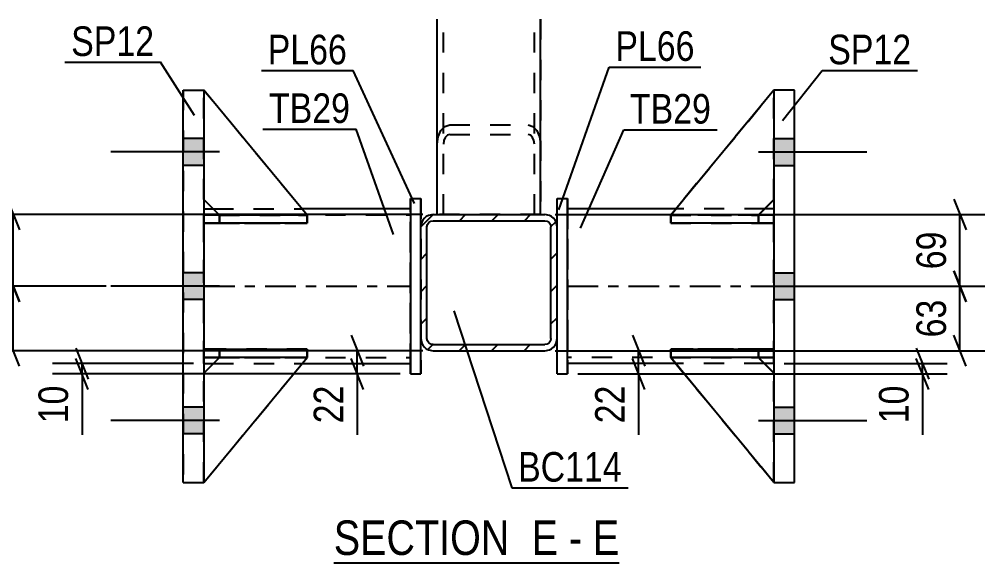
# Model space of a CAD drawing. Header units: millimetres. Extents: x 0 to 841, y 0 to 594.
# Drawn here: x 252.2 to 345.6, y 143 to 195.6 of the extents above; entities that cross this region are included whole.
import ezdxf

# ---------------------------------------------------------------- set-up
doc = ezdxf.new("R2010")
doc.units = ezdxf.units.MM
doc.linetypes.add('DXK_LINE_DOT2', pattern=[3.9198, 1.9599, -1.9599])
doc.linetypes.add('DXK_LINE_DOT3', pattern=[5.9187, 2.979, -0.9799, 0.9799, -0.9799])
doc.styles.add('Arial Narrow', font='ARIALN.TTF', dxfattribs={"height": 0.2})

# ---------------------------------------------------------------- blocks, each defined once
blk = doc.blocks.new('Unknown-389786769-18 - 18951')
at = {"color": 6, "linetype": 'Continuous'}
blk.add_line((282.609, 142.979), (310.256, 142.979), dxfattribs=at)
at = {"color": 0, "linetype": 'Continuous'}
for points in [[(300.718, 143.729), (300.718, 147.229), (282.609, 147.229), (282.609, 143.729)], [(304.324, 143.729), (304.324, 147.229), (301.768, 147.229), (301.768, 143.729)], [(306.649, 143.729), (306.649, 147.229), (305.374, 147.229), (305.374, 143.729)], [(310.256, 143.729), (310.256, 147.229), (307.699, 147.229), (307.699, 143.729)]]:
    blk.add_wipeout(points, dxfattribs=at)
at = {"color": 7, "linetype": 'Continuous', "style": 'Arial Narrow'}
for s, height, p in [('SECTION ', 3.3405, (282.609, 143.729)), ('E', 3.34, (301.768, 143.729)), ('E', 3.34, (307.699, 143.729)), ('-', 3.34, (305.374, 143.729))]:
    blk.add_text(s, height=height, dxfattribs=at).set_placement(p)
blk = doc.blocks.new('Part-389786769-18976 - 18951')
at = {"color": 2, "linetype": 'Continuous'}
for p, q in [((270.037, 177.257), (270.927, 177.257)), ((290.037, 177.257), (279.534, 177.257)), ((270.037, 162.257), (270.946, 162.257)), ((279.548, 162.257), (290.037, 162.257))]:
    blk.add_line(p, q, dxfattribs=at)
at = {"color": 7, "linetype": 'DXK_LINE_DOT2'}
for p, q in [((270.037, 177.257), (270.037, 177.257)), ((270.037, 177.257), (270.037, 162.257)), ((270.037, 162.257), (270.037, 177.257)), ((270.037, 177.257), (270.037, 177.257)), ((270.927, 177.257), (279.534, 177.257)), ((290.037, 162.257), (290.037, 177.257)), ((290.037, 162.257), (290.037, 177.257)), ((290.037, 177.257), (290.037, 177.257)), ((270.037, 176.657), (270.037, 176.657)), ((270.037, 176.657), (290.037, 176.657)), ((270.037, 162.857), (270.037, 162.857)), ((270.037, 162.857), (290.037, 162.857)), ((270.037, 162.257), (270.037, 162.257)), ((270.037, 162.257), (270.037, 162.257)), ((270.946, 162.257), (279.548, 162.257)), ((290.037, 162.257), (290.037, 162.257)), ((290.037, 162.257), (290.037, 162.257))]:
    blk.add_line(p, q, dxfattribs=at)
at = {"color": 7, "linetype": 'DXK_LINE_DOT3'}
blk.add_line((270.037, 169.757), (290.037, 169.757), dxfattribs=at)
blk = doc.blocks.new('Part-389786769-18955 - 18951')
at = {"color": 7, "linetype": 'DXK_LINE_DOT2'}
for p, q in [((292.638, 176.701), (292.638, 195.607)), ((293.238, 176.701), (293.238, 195.607)), ((302.038, 176.701), (302.038, 195.607)), ((302.638, 195.607), (302.638, 176.701)), ((302.638, 176.701), (292.638, 176.701))]:
    blk.add_line(p, q, dxfattribs=at)
blk = doc.blocks.new('Part-389786769-18956 - 18951')
at = {"color": 2, "linetype": 'Continuous'}
for p, q in [((292.638, 176.701), (292.638, 195.607)), ((302.638, 176.701), (302.638, 195.607))]:
    blk.add_line(p, q, dxfattribs=at)
at = {"color": 7, "linetype": 'DXK_LINE_DOT2'}
for p, q in [((293.238, 176.701), (293.238, 195.607)), ((302.038, 176.701), (302.038, 195.607)), ((292.989, 184.832), (293.378, 185.236)), ((293.378, 185.236), (293.838, 185.377)), ((293.838, 185.377), (301.438, 185.377)), ((301.438, 185.377), (301.897, 185.236)), ((301.897, 185.236), (302.286, 184.832)), ((292.638, 183.517), (292.729, 184.229)), ((292.729, 184.229), (292.989, 184.832)), ((293.413, 184.175), (293.283, 183.873)), ((293.608, 184.376), (293.413, 184.175)), ((293.838, 184.447), (293.608, 184.376)), ((293.838, 184.447), (301.438, 184.447)), ((301.667, 184.376), (301.438, 184.447)), ((301.862, 184.175), (301.667, 184.376)), ((301.992, 183.873), (301.862, 184.175)), ((302.286, 184.832), (302.546, 184.229)), ((302.546, 184.229), (302.638, 183.517)), ((293.283, 183.873), (293.238, 183.517)), ((302.038, 183.517), (301.992, 183.873)), ((302.638, 176.701), (292.638, 176.701))]:
    blk.add_line(p, q, dxfattribs=at)
blk = doc.blocks.new('Part-389786769-18973 - 18951')
at = {"color": 2, "linetype": 'Continuous'}
for p, q in [((315.74, 177.257), (305.237, 177.257)), ((325.237, 177.257), (324.346, 177.257)), ((315.725, 162.257), (305.237, 162.257)), ((325.237, 162.257), (324.328, 162.257))]:
    blk.add_line(p, q, dxfattribs=at)
at = {"color": 7, "linetype": 'DXK_LINE_DOT2'}
for p, q in [((305.237, 177.257), (305.237, 177.257)), ((305.237, 177.257), (305.237, 162.257)), ((305.237, 162.257), (305.237, 177.257)), ((324.346, 177.257), (315.74, 177.257)), ((325.237, 177.257), (325.237, 177.257)), ((325.237, 177.257), (325.237, 177.257)), ((325.237, 177.257), (325.237, 162.257)), ((325.237, 162.257), (325.237, 177.257)), ((305.237, 176.657), (305.237, 176.657)), ((325.237, 176.657), (305.237, 176.657)), ((305.237, 162.857), (305.237, 162.857)), ((325.237, 162.857), (305.237, 162.857)), ((305.237, 162.257), (305.237, 162.257)), ((324.328, 162.257), (315.725, 162.257)), ((325.237, 162.257), (325.237, 162.257)), ((325.237, 162.257), (325.237, 162.257))]:
    blk.add_line(p, q, dxfattribs=at)
at = {"color": 7, "linetype": 'DXK_LINE_DOT3'}
blk.add_line((305.237, 169.757), (325.237, 169.757), dxfattribs=at)
blk = doc.blocks.new('Part-389786769-18974 - 18951')
at = {"color": 2, "linetype": 'Continuous'}
for p, q in [((304.237, 178.258), (304.237, 178.258)), ((304.237, 178.258), (305.237, 178.258)), ((304.237, 175.505), (304.237, 178.258)), ((305.237, 178.258), (305.237, 178.258)), ((305.237, 161.258), (305.237, 178.258)), ((304.237, 161.258), (304.237, 164.698)), ((304.237, 161.258), (305.237, 161.258)), ((305.237, 161.258), (305.237, 161.258))]:
    blk.add_line(p, q, dxfattribs=at)
at = {"color": 7, "linetype": 'DXK_LINE_DOT2'}
for p, q in [((304.237, 161.258), (304.237, 178.258)), ((305.237, 178.258), (305.237, 161.258)), ((304.237, 164.698), (304.237, 175.505)), ((305.237, 161.258), (305.237, 161.258))]:
    blk.add_line(p, q, dxfattribs=at)
blk = doc.blocks.new('Part-389786769-19039 - 18951')
at = {"linetype": 'Continuous'}
h = blk.add_hatch(dxfattribs=at)
h.set_pattern_fill('', scale=0.7, style=0, pattern_type=0)
h.set_pattern_definition([(45, (292.2375, 176.7012), (-1.57154, 1.57154), [])])
h.paths.add_polyline_path([(303.037, 176.701), (292.237, 176.701), (291.778, 176.61), (291.389, 176.35), (291.129, 175.96), (291.037, 175.501), (291.037, 164.701), (291.129, 164.242), (291.389, 163.853), (291.778, 163.593), (292.237, 163.501), (303.037, 163.501), (303.497, 163.593), (303.886, 163.853), (304.146, 164.242), (304.237, 164.701), (304.237, 175.501), (304.146, 175.96), (303.886, 176.35), (303.497, 176.61)])
h.paths.add_polyline_path([(303.592, 175.731), (303.637, 175.501), (303.637, 164.701), (303.592, 164.472), (303.462, 164.277), (303.267, 164.147), (303.037, 164.101), (292.237, 164.101), (292.008, 164.147), (291.813, 164.277), (291.683, 164.472), (291.637, 164.701), (291.637, 175.501), (291.683, 175.731), (291.813, 175.925), (292.008, 176.056), (292.237, 176.101), (303.037, 176.101), (303.267, 176.056), (303.462, 175.925)])
at = {"color": 2, "linetype": 'Continuous'}
for p, q in [((292.237, 176.701), (291.778, 176.61)), ((292.237, 176.701), (292.237, 176.701)), ((292.237, 176.701), (303.037, 176.701)), ((303.037, 176.701), (303.037, 176.701)), ((303.497, 176.61), (303.037, 176.701)), ((291.129, 175.96), (291.037, 175.501)), ((291.683, 175.731), (291.813, 175.925)), ((291.813, 175.925), (292.008, 176.056)), ((292.008, 176.056), (292.237, 176.101)), ((292.237, 176.101), (292.237, 176.101)), ((292.237, 176.101), (303.037, 176.101)), ((303.037, 176.101), (303.037, 176.101)), ((303.037, 176.101), (303.267, 176.056)), ((303.267, 176.056), (303.462, 175.925)), ((303.462, 175.925), (303.592, 175.731)), ((304.237, 175.501), (304.146, 175.96)), ((291.037, 175.501), (291.037, 175.501)), ((291.037, 164.701), (291.037, 175.501)), ((291.637, 175.501), (291.683, 175.731)), ((291.637, 175.501), (291.637, 175.501)), ((291.637, 164.701), (291.637, 175.501)), ((303.592, 175.731), (303.637, 175.501)), ((303.637, 175.501), (303.637, 175.501)), ((303.637, 164.701), (303.637, 175.501)), ((304.237, 175.501), (304.237, 175.501)), ((304.237, 164.701), (304.237, 175.501)), ((291.037, 164.701), (291.037, 164.701)), ((291.037, 164.701), (291.129, 164.242)), ((291.637, 164.701), (291.637, 164.701)), ((291.683, 164.472), (291.637, 164.701)), ((303.637, 164.701), (303.592, 164.472)), ((303.637, 164.701), (303.637, 164.701)), ((304.146, 164.242), (304.237, 164.701)), ((304.237, 164.701), (304.237, 164.701)), ((291.813, 164.277), (291.683, 164.472)), ((292.008, 164.147), (291.813, 164.277)), ((292.237, 164.101), (292.008, 164.147)), ((292.237, 164.101), (292.237, 164.101)), ((292.237, 164.101), (303.037, 164.101)), ((303.267, 164.147), (303.037, 164.101)), ((303.037, 164.101), (303.037, 164.101)), ((303.462, 164.277), (303.267, 164.147)), ((303.592, 164.472), (303.462, 164.277)), ((291.778, 163.593), (292.237, 163.501)), ((292.237, 163.501), (292.237, 163.501)), ((292.237, 163.501), (303.037, 163.501)), ((303.037, 163.501), (303.497, 163.593)), ((303.037, 163.501), (303.037, 163.501))]:
    blk.add_line(p, q, dxfattribs=at)
for centre, start, end in [((292.237, 175.501), 112.5, 157.5), ((303.037, 175.501), 22.5, 67.5), ((292.237, 164.701), 202.5, 247.5), ((303.037, 164.701), 292.5, 337.5)]:
    blk.add_arc(centre, 1.2, start, end, dxfattribs=at)
blk = doc.blocks.new('Part-389786769-18975 - 18951')
at = {"color": 2, "linetype": 'Continuous'}
for p, q in [((290.037, 178.258), (290.037, 178.258)), ((290.037, 178.258), (290.037, 161.258)), ((290.037, 178.258), (291.037, 178.258)), ((291.037, 178.258), (291.037, 178.258)), ((291.037, 175.498), (291.037, 178.258)), ((291.037, 161.258), (291.037, 164.705)), ((290.037, 161.258), (290.037, 161.258)), ((290.037, 161.258), (291.037, 161.258)), ((291.037, 161.258), (291.037, 161.258))]:
    blk.add_line(p, q, dxfattribs=at)
at = {"color": 7, "linetype": 'DXK_LINE_DOT2'}
for p, q in [((290.037, 161.258), (290.037, 178.258)), ((291.037, 178.258), (291.037, 161.258)), ((291.037, 164.705), (291.037, 175.498)), ((290.037, 161.258), (290.037, 161.258))]:
    blk.add_line(p, q, dxfattribs=at)
blk = doc.blocks.new('Part-389786769-18977 - 18951')
at = {"color": 2, "linetype": 'Continuous'}
for p, q in [((315.237, 162.848), (315.237, 162.848)), ((323.737, 162.848), (315.237, 162.848)), ((325.237, 150.758), (315.237, 162.848)), ((323.737, 162.848), (323.737, 162.848)), ((323.737, 162.848), (325.237, 161.348))]:
    blk.add_line(p, q, dxfattribs=at)
at = {"color": 7, "linetype": 'DXK_LINE_DOT2'}
for p, q in [((315.237, 162.848), (323.737, 162.848)), ((325.237, 150.758), (315.237, 162.848)), ((323.737, 162.848), (325.237, 161.348)), ((325.237, 161.348), (325.237, 150.758))]:
    blk.add_line(p, q, dxfattribs=at)
blk = doc.blocks.new('Part-389786769-18978 - 18951')
at = {"color": 7, "linetype": 'DXK_LINE_DOT2'}
for p, q in [((315.237, 162.848), (323.737, 162.848)), ((325.237, 150.758), (315.237, 162.848)), ((315.237, 162.848), (315.237, 162.848)), ((323.737, 162.848), (315.237, 162.848)), ((315.237, 162.848), (325.237, 150.758)), ((323.737, 162.848), (325.237, 161.348)), ((323.737, 162.848), (323.737, 162.848)), ((325.237, 161.348), (323.737, 162.848)), ((325.237, 161.348), (325.237, 150.758))]:
    blk.add_line(p, q, dxfattribs=at)
blk = doc.blocks.new('Part-389786769-18979 - 18951')
at = {"color": 2, "linetype": 'Continuous'}
for p, q in [((325.237, 188.758), (315.237, 176.648)), ((325.237, 188.758), (325.237, 188.758)), ((323.747, 176.658), (325.237, 178.148)), ((316.063, 176.648), (315.237, 176.648)), ((315.237, 176.648), (315.237, 176.648))]:
    blk.add_line(p, q, dxfattribs=at)
at = {"color": 7, "linetype": 'DXK_LINE_DOT2'}
for p, q in [((315.237, 176.648), (325.237, 188.758)), ((325.237, 178.148), (325.237, 188.758)), ((323.737, 176.648), (325.237, 178.148)), ((323.737, 176.648), (315.237, 176.648)), ((323.737, 176.648), (316.063, 176.648)), ((323.737, 176.648), (323.747, 176.658)), ((323.737, 176.648), (323.737, 176.648))]:
    blk.add_line(p, q, dxfattribs=at)
blk = doc.blocks.new('Part-389786769-18980 - 18951')
at = {"color": 7, "linetype": 'DXK_LINE_DOT2'}
for p, q in [((325.237, 188.758), (315.237, 176.648)), ((315.237, 176.648), (325.237, 188.758)), ((325.237, 178.148), (325.237, 188.758)), ((323.737, 176.648), (325.237, 178.148)), ((323.737, 176.648), (325.237, 178.148)), ((315.237, 176.648), (323.737, 176.648)), ((315.237, 176.648), (315.237, 176.648)), ((323.737, 176.648), (315.237, 176.648)), ((323.737, 176.648), (323.737, 176.648))]:
    blk.add_line(p, q, dxfattribs=at)
blk = doc.blocks.new('Bolt-389786769-19045 - 18951')
at = {"linetype": 'Continuous'}
for points in [[(270.037, 181.457), (270.037, 184.057), (268.037, 184.057), (268.037, 181.457)], [(270.037, 181.457), (270.037, 184.057), (268.037, 184.057), (268.037, 181.457)], [(270.037, 181.457), (270.037, 184.057), (268.037, 184.057), (268.037, 181.457)], [(270.037, 168.457), (270.037, 171.057), (268.037, 171.057), (268.037, 168.457)], [(270.037, 168.457), (270.037, 171.057), (268.037, 171.057), (268.037, 168.457)], [(270.037, 155.457), (270.037, 158.057), (268.037, 158.057), (268.037, 155.457)], [(270.037, 155.457), (270.037, 158.057), (268.037, 158.057), (268.037, 155.457)], [(270.037, 155.457), (270.037, 158.057), (268.037, 158.057), (268.037, 155.457)]]:
    blk.add_hatch(color=1, dxfattribs=at).paths.add_polyline_path(points)
at = {"color": 1, "linetype": 'Continuous'}
for p, q in [((270.037, 184.057), (268.037, 184.057)), ((270.037, 184.057), (268.037, 184.057)), ((270.037, 184.057), (268.037, 184.057)), ((271.537, 182.757), (261.037, 182.757)), ((271.537, 182.757), (261.037, 182.757)), ((271.537, 182.757), (261.037, 182.757)), ((270.037, 181.457), (268.037, 181.457)), ((270.037, 181.457), (268.037, 181.457)), ((270.037, 181.457), (268.037, 181.457)), ((270.037, 171.057), (268.037, 171.057)), ((270.037, 171.057), (268.037, 171.057)), ((271.537, 169.757), (261.037, 169.757)), ((271.537, 169.757), (261.037, 169.757)), ((270.037, 168.457), (268.037, 168.457)), ((270.037, 168.457), (268.037, 168.457)), ((270.037, 158.057), (268.037, 158.057)), ((270.037, 158.057), (268.037, 158.057)), ((270.037, 158.057), (268.037, 158.057)), ((271.537, 156.757), (261.037, 156.757)), ((271.537, 156.757), (261.037, 156.757)), ((271.537, 156.757), (261.037, 156.757)), ((270.037, 155.457), (268.037, 155.457)), ((270.037, 155.457), (268.037, 155.457)), ((270.037, 155.457), (268.037, 155.457))]:
    blk.add_line(p, q, dxfattribs=at)
blk = doc.blocks.new('Part-389786769-18981 - 18951')
at = {"color": 2, "linetype": 'Continuous'}
for p, q in [((315.237, 163.658), (325.237, 163.658)), ((315.237, 163.658), (315.237, 162.858)), ((325.237, 163.658), (325.237, 163.658)), ((325.237, 163.658), (325.237, 162.858)), ((325.237, 162.858), (315.237, 162.858)), ((325.237, 162.858), (325.237, 162.858))]:
    blk.add_line(p, q, dxfattribs=at)
at = {"color": 7, "linetype": 'DXK_LINE_DOT2'}
for p, q in [((323.737, 163.658), (315.237, 163.658)), ((325.237, 163.658), (323.737, 163.658)), ((323.737, 163.658), (323.737, 162.858)), ((325.237, 163.658), (325.237, 162.858)), ((315.237, 162.858), (323.737, 162.858)), ((323.737, 162.858), (325.237, 162.858))]:
    blk.add_line(p, q, dxfattribs=at)
blk = doc.blocks.new('Bolt-389786769-19046 - 18951')
at = {"linetype": 'Continuous'}
for points in [[(327.237, 181.457), (327.237, 184.057), (325.237, 184.057), (325.237, 181.457)], [(327.237, 181.457), (327.237, 184.057), (325.237, 184.057), (325.237, 181.457)], [(327.237, 181.457), (327.237, 184.057), (325.237, 184.057), (325.237, 181.457)], [(327.237, 168.457), (327.237, 171.057), (325.237, 171.057), (325.237, 168.457)], [(327.237, 168.457), (327.237, 171.057), (325.237, 171.057), (325.237, 168.457)], [(327.237, 155.457), (327.237, 158.057), (325.237, 158.057), (325.237, 155.457)], [(327.237, 155.457), (327.237, 158.057), (325.237, 158.057), (325.237, 155.457)], [(327.237, 155.457), (327.237, 158.057), (325.237, 158.057), (325.237, 155.457)]]:
    blk.add_hatch(color=1, dxfattribs=at).paths.add_polyline_path(points)
at = {"color": 1, "linetype": 'Continuous'}
for p, q in [((325.237, 184.057), (327.237, 184.057)), ((325.237, 184.057), (327.237, 184.057)), ((325.237, 184.057), (327.237, 184.057)), ((323.737, 182.757), (334.237, 182.757)), ((323.737, 182.757), (334.237, 182.757)), ((323.737, 182.757), (334.237, 182.757)), ((325.237, 181.457), (327.237, 181.457)), ((325.237, 181.457), (327.237, 181.457)), ((325.237, 181.457), (327.237, 181.457)), ((325.237, 171.057), (327.237, 171.057)), ((325.237, 171.057), (327.237, 171.057)), ((323.737, 169.757), (334.237, 169.757)), ((323.737, 169.757), (334.237, 169.757)), ((325.237, 168.457), (327.237, 168.457)), ((325.237, 168.457), (327.237, 168.457)), ((325.237, 158.057), (327.237, 158.057)), ((325.237, 158.057), (327.237, 158.057)), ((325.237, 158.057), (327.237, 158.057)), ((323.737, 156.757), (334.237, 156.757)), ((323.737, 156.757), (334.237, 156.757)), ((323.737, 156.757), (334.237, 156.757)), ((325.237, 155.457), (327.237, 155.457)), ((325.237, 155.457), (327.237, 155.457)), ((325.237, 155.457), (327.237, 155.457))]:
    blk.add_line(p, q, dxfattribs=at)
blk = doc.blocks.new('Part-389786769-18982 - 18951')
at = {"color": 2, "linetype": 'Continuous'}
for p, q in [((315.245, 176.658), (315.237, 176.658)), ((315.237, 176.658), (315.237, 175.858)), ((325.237, 175.858), (315.237, 175.858)), ((325.237, 176.658), (316.063, 176.658)), ((325.237, 176.658), (325.237, 176.658)), ((325.237, 176.658), (325.237, 175.858)), ((325.237, 175.858), (325.237, 175.858))]:
    blk.add_line(p, q, dxfattribs=at)
at = {"color": 7, "linetype": 'DXK_LINE_DOT2'}
for p, q in [((315.237, 175.858), (323.737, 175.858)), ((316.063, 176.658), (315.245, 176.658)), ((323.737, 176.658), (315.245, 176.658)), ((325.237, 176.658), (323.737, 176.658)), ((323.737, 176.658), (323.737, 175.858)), ((323.737, 175.858), (325.237, 175.858)), ((325.237, 176.658), (325.237, 175.858))]:
    blk.add_line(p, q, dxfattribs=at)
blk = doc.blocks.new('Part-389786769-18983 - 18951')
at = {"color": 7, "linetype": 'DXK_LINE_DOT2'}
for p, q in [((315.237, 162.858), (315.237, 163.658)), ((315.237, 163.658), (323.737, 163.658)), ((325.237, 163.658), (315.237, 163.658)), ((323.737, 162.858), (323.737, 163.658)), ((323.737, 163.658), (325.237, 163.658)), ((325.237, 162.858), (325.237, 163.658)), ((325.237, 162.858), (325.237, 163.658)), ((325.237, 163.658), (325.237, 163.658)), ((323.737, 162.858), (315.237, 162.858)), ((315.237, 162.858), (325.237, 162.858)), ((325.237, 162.858), (323.737, 162.858)), ((325.237, 162.858), (325.237, 162.858))]:
    blk.add_line(p, q, dxfattribs=at)
blk = doc.blocks.new('Part-389786769-18984 - 18951')
at = {"color": 7, "linetype": 'DXK_LINE_DOT2'}
for p, q in [((315.237, 175.858), (315.237, 176.658)), ((315.237, 176.658), (323.737, 176.658)), ((325.237, 176.658), (315.237, 176.658)), ((323.737, 175.858), (315.237, 175.858)), ((315.237, 175.858), (325.237, 175.858)), ((323.737, 175.858), (323.737, 176.658)), ((323.737, 176.658), (325.237, 176.658)), ((325.237, 175.858), (323.737, 175.858)), ((325.237, 175.858), (325.237, 176.658)), ((325.237, 175.858), (325.237, 176.658)), ((325.237, 176.658), (325.237, 176.658)), ((325.237, 175.858), (325.237, 175.858))]:
    blk.add_line(p, q, dxfattribs=at)
blk = doc.blocks.new('Part-389786769-18985 - 18951')
at = {"color": 2, "linetype": 'Continuous'}
for p, q in [((271.536, 162.848), (270.036, 161.348)), ((270.036, 150.758), (280.036, 162.848)), ((280.036, 162.848), (271.536, 162.848)), ((271.536, 162.848), (271.536, 162.848)), ((280.036, 162.848), (280.036, 162.848))]:
    blk.add_line(p, q, dxfattribs=at)
at = {"color": 7, "linetype": 'DXK_LINE_DOT2'}
for p, q in [((270.036, 161.348), (271.536, 162.848)), ((270.036, 150.758), (280.036, 162.848)), ((271.536, 162.848), (280.036, 162.848)), ((270.036, 161.348), (270.036, 150.758))]:
    blk.add_line(p, q, dxfattribs=at)
blk = doc.blocks.new('Part-389786769-18986 - 18951')
at = {"color": 7, "linetype": 'DXK_LINE_DOT2'}
for p, q in [((271.536, 162.848), (270.036, 161.348)), ((270.036, 150.758), (280.036, 162.848)), ((270.036, 161.348), (271.536, 162.848)), ((270.036, 150.758), (280.036, 162.848)), ((280.036, 162.848), (271.536, 162.848)), ((271.536, 162.848), (271.536, 162.848)), ((271.536, 162.848), (280.036, 162.848)), ((280.036, 162.848), (280.036, 162.848)), ((270.036, 161.348), (270.036, 150.758))]:
    blk.add_line(p, q, dxfattribs=at)
blk = doc.blocks.new('Part-389786769-18987 - 18951')
at = {"color": 2, "linetype": 'Continuous'}
for p, q in [((270.036, 188.758), (270.036, 188.758)), ((280.036, 176.648), (270.037, 188.757)), ((271.526, 176.658), (270.036, 178.148)), ((279.21, 176.648), (280.036, 176.648)), ((280.036, 176.648), (280.036, 176.648))]:
    blk.add_line(p, q, dxfattribs=at)
at = {"color": 7, "linetype": 'DXK_LINE_DOT2'}
for p, q in [((270.036, 188.758), (280.036, 176.648)), ((270.036, 178.148), (270.036, 188.758)), ((270.037, 188.757), (270.036, 188.758)), ((271.536, 176.648), (270.036, 178.148)), ((271.536, 176.648), (271.526, 176.658)), ((280.036, 176.648), (271.536, 176.648)), ((271.536, 176.648), (271.536, 176.648)), ((271.536, 176.648), (279.21, 176.648))]:
    blk.add_line(p, q, dxfattribs=at)
blk = doc.blocks.new('Part-389786769-18988 - 18951')
at = {"color": 7, "linetype": 'DXK_LINE_DOT2'}
for p, q in [((270.036, 178.148), (270.036, 188.758)), ((270.036, 188.758), (280.036, 176.648)), ((270.036, 188.758), (280.036, 176.648)), ((271.536, 176.648), (270.036, 178.148)), ((270.036, 178.148), (271.536, 176.648)), ((280.036, 176.648), (271.536, 176.648)), ((271.536, 176.648), (271.536, 176.648)), ((271.536, 176.648), (280.036, 176.648)), ((280.036, 176.648), (280.036, 176.648))]:
    blk.add_line(p, q, dxfattribs=at)
blk = doc.blocks.new('Part-389786769-18989 - 18951')
at = {"color": 2, "linetype": 'Continuous'}
for p, q in [((270.036, 162.858), (270.036, 163.658)), ((270.036, 163.658), (280.036, 163.658)), ((270.036, 163.658), (270.036, 163.658)), ((280.036, 162.858), (280.036, 163.658)), ((280.036, 162.858), (270.036, 162.858)), ((270.036, 162.858), (270.036, 162.858))]:
    blk.add_line(p, q, dxfattribs=at)
at = {"color": 7, "linetype": 'DXK_LINE_DOT2'}
for p, q in [((270.036, 162.858), (270.036, 163.658)), ((271.536, 163.658), (270.036, 163.658)), ((271.536, 162.858), (271.536, 163.658)), ((280.036, 163.658), (271.536, 163.658)), ((270.036, 162.858), (271.536, 162.858)), ((271.536, 162.858), (280.036, 162.858))]:
    blk.add_line(p, q, dxfattribs=at)
blk = doc.blocks.new('Part-389786769-18990 - 18951')
at = {"color": 2, "linetype": 'Continuous'}
for p, q in [((270.036, 175.858), (270.036, 176.658)), ((270.036, 176.658), (279.21, 176.658)), ((270.036, 176.658), (270.036, 176.658)), ((280.036, 175.858), (270.036, 175.858)), ((270.036, 175.858), (270.036, 175.858)), ((280.036, 176.658), (280.028, 176.658)), ((280.036, 175.858), (280.036, 176.658))]:
    blk.add_line(p, q, dxfattribs=at)
at = {"color": 7, "linetype": 'DXK_LINE_DOT2'}
for p, q in [((270.036, 175.858), (270.036, 176.658)), ((271.536, 176.658), (270.036, 176.658)), ((270.036, 175.858), (271.536, 175.858)), ((271.536, 175.858), (271.536, 176.658)), ((271.536, 176.658), (280.028, 176.658)), ((271.536, 175.858), (280.036, 175.858)), ((279.21, 176.658), (280.028, 176.658))]:
    blk.add_line(p, q, dxfattribs=at)
blk = doc.blocks.new('Part-389786769-18991 - 18951')
at = {"color": 7, "linetype": 'DXK_LINE_DOT2'}
for p, q in [((270.036, 163.658), (271.536, 163.658)), ((280.036, 163.658), (270.036, 163.658)), ((270.036, 163.658), (270.036, 163.658)), ((270.036, 163.658), (270.036, 162.858)), ((270.036, 163.658), (270.036, 162.858)), ((271.536, 163.658), (280.036, 163.658)), ((271.536, 163.658), (271.536, 162.858)), ((280.036, 163.658), (280.036, 162.858)), ((271.536, 162.858), (270.036, 162.858)), ((270.036, 162.858), (280.036, 162.858)), ((270.036, 162.858), (270.036, 162.858)), ((280.036, 162.858), (271.536, 162.858))]:
    blk.add_line(p, q, dxfattribs=at)
blk = doc.blocks.new('Part-389786769-18992 - 18951')
at = {"color": 7, "linetype": 'DXK_LINE_DOT2'}
for p, q in [((270.036, 176.658), (271.536, 176.658)), ((279.381, 176.658), (270.036, 176.658)), ((270.036, 176.658), (270.036, 176.658)), ((270.036, 176.658), (270.036, 175.858)), ((270.036, 176.658), (270.036, 175.858)), ((271.536, 175.858), (270.036, 175.858)), ((270.036, 175.858), (280.036, 175.858)), ((270.036, 175.858), (270.036, 175.858)), ((271.536, 176.658), (280.036, 176.658)), ((271.536, 176.658), (271.536, 175.858)), ((280.036, 175.858), (271.536, 175.858)), ((280.036, 176.658), (280.036, 175.858))]:
    blk.add_line(p, q, dxfattribs=at)
blk = doc.blocks.new('Part-389786769-18993 - 18951')
at = {"color": 2, "linetype": 'Continuous'}
for p, q in [((268.037, 188.757), (268.037, 188.757)), ((268.037, 188.757), (270.037, 188.757)), ((268.037, 150.757), (268.037, 188.757)), ((270.037, 188.757), (270.037, 150.757)), ((268.037, 150.757), (268.037, 150.757)), ((268.037, 150.757), (270.037, 150.757))]:
    blk.add_line(p, q, dxfattribs=at)
at = {"color": 7, "linetype": 'DXK_LINE_DOT2'}
for p, q in [((268.037, 188.757), (268.037, 150.757)), ((270.037, 188.757), (270.037, 188.757)), ((270.037, 150.757), (270.037, 188.757)), ((270.037, 150.757), (270.037, 150.757))]:
    blk.add_line(p, q, dxfattribs=at)
blk = doc.blocks.new('Part-389786769-18994 - 18951')
at = {"color": 2, "linetype": 'Continuous'}
for p, q in [((327.237, 188.757), (325.237, 188.757)), ((325.237, 188.757), (325.237, 150.757)), ((327.237, 150.757), (327.237, 188.757)), ((325.237, 150.757), (327.237, 150.757))]:
    blk.add_line(p, q, dxfattribs=at)
at = {"color": 7, "linetype": 'DXK_LINE_DOT2'}
for p, q in [((325.237, 150.757), (325.237, 188.757)), ((327.237, 150.757), (327.237, 188.757))]:
    blk.add_line(p, q, dxfattribs=at)
blk = doc.blocks.new('StraightDimension-389786769-33037 - 18951')
at = {"color": 7, "linetype": 'Continuous'}
for p, q in [((284.28, 165.001), (285.48, 162.001)), ((291.237, 163.501), (282.03, 163.501)), ((285.48, 159.758), (284.28, 162.758)), ((284.88, 161.258), (284.88, 163.501)), ((289.037, 161.258), (282.03, 161.258)), ((284.88, 161.258), (284.88, 155.352)), ((284.88, 161.258), (284.88, 155.352))]:
    blk.add_line(p, q, dxfattribs=at)
at = {"color": 0}
blk.add_wipeout([(284.13, 160.733), (279.93, 160.733), (279.93, 155.877), (284.13, 155.877)], dxfattribs=at)
at = {"color": 3, "style": 'Arial Narrow'}
blk.add_text('22', height=2.8633, rotation=90.00021, dxfattribs=at).set_placement((283.53, 156.477))
blk = doc.blocks.new('StraightDimension-389786769-33048 - 18951')
at = {"color": 7, "linetype": 'Continuous'}
for p, q in [((311.534, 165.001), (312.734, 162.001)), ((304.037, 163.501), (314.534, 163.501)), ((312.734, 159.758), (311.534, 162.758)), ((312.134, 161.258), (312.134, 163.501)), ((306.237, 161.258), (314.534, 161.258)), ((312.134, 161.258), (312.134, 155.352)), ((312.134, 161.258), (312.134, 155.352))]:
    blk.add_line(p, q, dxfattribs=at)
at = {"color": 0}
blk.add_wipeout([(311.384, 160.733), (307.184, 160.733), (307.184, 155.877), (311.384, 155.877)], dxfattribs=at)
at = {"color": 3, "style": 'Arial Narrow'}
blk.add_text('22', height=2.8633, rotation=90.00021, dxfattribs=at).set_placement((310.784, 156.477))
blk = doc.blocks.new('StraightDimension-389786769-32999 - 18951')
at = {"color": 7, "linetype": 'Continuous'}
for p, q in [((250.971, 178.201), (252.171, 175.201)), ((291.237, 176.701), (248.721, 176.701)), ((251.571, 169.757), (251.571, 176.701)), ((252.171, 168.257), (250.971, 171.257)), ((260.571, 169.757), (248.721, 169.757))]:
    blk.add_line(p, q, dxfattribs=at)
at = {"color": 0}
blk.add_wipeout([(250.821, 175.657), (246.621, 175.657), (246.621, 170.801), (250.821, 170.801)], dxfattribs=at)
at = {"color": 3, "style": 'Arial Narrow'}
blk.add_text('69', height=2.8633, rotation=90.00021, dxfattribs=at).set_placement((250.221, 171.401))
blk = doc.blocks.new('StraightDimension-389786769-33066 - 18951')
at = {"color": 7, "linetype": 'Continuous'}
for p, q in [((339.019, 163.757), (340.219, 160.757)), ((340.219, 159.758), (339.019, 162.758)), ((326.237, 162.257), (342.019, 162.257)), ((339.619, 161.258), (339.619, 162.257)), ((306.237, 161.258), (342.019, 161.258)), ((339.619, 161.258), (339.619, 155.352)), ((339.619, 161.258), (339.619, 155.352))]:
    blk.add_line(p, q, dxfattribs=at)
at = {"color": 0}
blk.add_wipeout([(338.869, 160.733), (334.669, 160.733), (334.669, 155.877), (338.869, 155.877)], dxfattribs=at)
at = {"color": 3, "style": 'Arial Narrow'}
blk.add_text('10', height=2.8633, rotation=90.00021, dxfattribs=at).set_placement((338.269, 156.477))
blk = doc.blocks.new('StraightDimension-389786769-33000 - 18951')
at = {"color": 7, "linetype": 'Continuous'}
for p, q in [((250.971, 171.257), (252.171, 168.257)), ((260.571, 169.757), (248.721, 169.757)), ((251.571, 163.501), (251.571, 169.757)), ((252.171, 162.001), (250.971, 165.001)), ((291.237, 163.501), (248.721, 163.501))]:
    blk.add_line(p, q, dxfattribs=at)
at = {"color": 0}
blk.add_wipeout([(250.821, 169.057), (246.621, 169.057), (246.621, 164.201), (250.821, 164.201)], dxfattribs=at)
at = {"color": 3, "style": 'Arial Narrow'}
blk.add_text('63', height=2.8633, rotation=90.00021, dxfattribs=at).set_placement((250.221, 164.801))
blk = doc.blocks.new('StraightDimension-389786769-33018 - 18951')
at = {"color": 7, "linetype": 'Continuous'}
for p, q in [((342.644, 178.201), (343.844, 175.201)), ((304.037, 176.701), (345.644, 176.701)), ((343.244, 169.757), (343.244, 176.701)), ((343.844, 168.257), (342.644, 171.257)), ((334.244, 169.757), (345.644, 169.757))]:
    blk.add_line(p, q, dxfattribs=at)
at = {"color": 0}
blk.add_wipeout([(342.494, 175.657), (338.294, 175.657), (338.294, 170.801), (342.494, 170.801)], dxfattribs=at)
at = {"color": 3, "style": 'Arial Narrow'}
blk.add_text('69', height=2.8633, rotation=90.00021, dxfattribs=at).set_placement((341.894, 171.401))
blk = doc.blocks.new('StraightDimension-389786769-33019 - 18951')
at = {"color": 7, "linetype": 'Continuous'}
for p, q in [((342.644, 171.257), (343.844, 168.257)), ((334.244, 169.757), (345.644, 169.757)), ((343.244, 163.501), (343.244, 169.757)), ((343.844, 162.001), (342.644, 165.001)), ((304.037, 163.501), (345.644, 163.501))]:
    blk.add_line(p, q, dxfattribs=at)
at = {"color": 0}
blk.add_wipeout([(342.494, 169.057), (338.294, 169.057), (338.294, 164.201), (342.494, 164.201)], dxfattribs=at)
at = {"color": 3, "style": 'Arial Narrow'}
blk.add_text('63', height=2.8633, rotation=90.00021, dxfattribs=at).set_placement((341.894, 164.801))
blk = doc.blocks.new('StraightDimension-389786769-33059 - 18951')
at = {"color": 7, "linetype": 'Continuous'}
for p, q in [((257.63, 163.757), (258.83, 160.757)), ((258.83, 159.758), (257.63, 162.758)), ((269.037, 162.257), (255.38, 162.257)), ((258.23, 161.258), (258.23, 162.257)), ((289.037, 161.258), (255.38, 161.258)), ((258.23, 161.258), (258.23, 155.352)), ((258.23, 161.258), (258.23, 155.352))]:
    blk.add_line(p, q, dxfattribs=at)
at = {"color": 0}
blk.add_wipeout([(257.48, 160.733), (253.28, 160.733), (253.28, 155.877), (257.48, 155.877)], dxfattribs=at)
at = {"color": 3, "style": 'Arial Narrow'}
blk.add_text('10', height=2.8633, rotation=90.00021, dxfattribs=at).set_placement((256.88, 156.477))
blk = doc.blocks.new('Mark-389786769-19706 - 18951')
at = {"color": 30, "linetype": 'Continuous'}
for p in [(256.58, 191.456), (269.113, 186.289)]:
    blk.add_line(p, (265.819, 191.456), dxfattribs=at)
at = {"color": 0}
blk.add_wipeout([(265.219, 192.056), (265.219, 195.056), (257.18, 195.056), (257.18, 192.056)], dxfattribs=at)
blk.add_wipeout([(265.219, 192.056), (265.219, 195.056), (257.18, 195.056), (257.18, 192.056)], dxfattribs=at)
at = {"color": 3, "style": 'Arial Narrow'}
blk.add_text('SP12', height=2.8633, dxfattribs=at).set_placement((257.18, 192.056))
blk = doc.blocks.new('Mark-389786769-19709 - 18951')
at = {"color": 30, "linetype": 'Continuous'}
for p, q in [((294.237, 167.369), (299.861, 150.229)), ((299.861, 150.229), (311.11, 150.229))]:
    blk.add_line(p, q, dxfattribs=at)
at = {"color": 0}
blk.add_wipeout([(310.51, 150.829), (310.51, 153.829), (300.461, 153.829), (300.461, 150.829)], dxfattribs=at)
blk.add_wipeout([(310.51, 150.829), (310.51, 153.829), (300.461, 153.829), (300.461, 150.829)], dxfattribs=at)
at = {"color": 3, "style": 'Arial Narrow'}
blk.add_text('BC114', height=2.8633, dxfattribs=at).set_placement((300.461, 150.829))
blk = doc.blocks.new('Mark-389786769-19745 - 18951')
at = {"color": 30, "linetype": 'Continuous'}
for p, q in [((306.519, 175.371), (310.689, 184.905)), ((310.689, 184.905), (319.744, 184.905))]:
    blk.add_line(p, q, dxfattribs=at)
at = {"color": 0}
blk.add_wipeout([(319.144, 185.505), (319.144, 188.505), (311.289, 188.505), (311.289, 185.505)], dxfattribs=at)
blk.add_wipeout([(319.144, 185.505), (319.144, 188.505), (311.289, 188.505), (311.289, 185.505)], dxfattribs=at)
at = {"color": 3, "style": 'Arial Narrow'}
blk.add_text('TB29', height=2.8633, dxfattribs=at).set_placement((311.289, 185.505))
blk = doc.blocks.new('Mark-389786769-19703 - 18951')
at = {"color": 30, "linetype": 'Continuous'}
for p in [(275.739, 184.968), (288.406, 174.75)]:
    blk.add_line(p, (284.794, 184.968), dxfattribs=at)
at = {"color": 0}
blk.add_wipeout([(284.194, 185.568), (284.194, 188.568), (276.339, 188.568), (276.339, 185.568)], dxfattribs=at)
blk.add_wipeout([(284.194, 185.568), (284.194, 188.568), (276.339, 188.568), (276.339, 185.568)], dxfattribs=at)
at = {"color": 3, "style": 'Arial Narrow'}
blk.add_text('TB29', height=2.8633, dxfattribs=at).set_placement((276.339, 185.568))
blk = doc.blocks.new('Mark-389786769-19724 - 18951')
at = {"color": 30, "linetype": 'Continuous'}
for p in [(275.614, 190.644), (290.428, 177.783)]:
    blk.add_line(p, (284.49, 190.644), dxfattribs=at)
at = {"color": 0}
blk.add_wipeout([(283.89, 191.244), (283.89, 194.244), (276.214, 194.244), (276.214, 191.244)], dxfattribs=at)
blk.add_wipeout([(283.89, 191.244), (283.89, 194.244), (276.214, 194.244), (276.214, 191.244)], dxfattribs=at)
at = {"color": 3, "style": 'Arial Narrow'}
blk.add_text('PL66', height=2.8633, dxfattribs=at).set_placement((276.214, 191.244))
blk = doc.blocks.new('Mark-389786769-19748 - 18951')
at = {"color": 30, "linetype": 'Continuous'}
for p, q in [((304.42, 177.143), (309.281, 190.983)), ((309.281, 190.983), (318.156, 190.983))]:
    blk.add_line(p, q, dxfattribs=at)
at = {"color": 0}
blk.add_wipeout([(317.556, 191.583), (317.556, 194.583), (309.881, 194.583), (309.881, 191.583)], dxfattribs=at)
blk.add_wipeout([(317.556, 191.583), (317.556, 194.583), (309.881, 194.583), (309.881, 191.583)], dxfattribs=at)
at = {"color": 3, "style": 'Arial Narrow'}
blk.add_text('PL66', height=2.8633, dxfattribs=at).set_placement((309.881, 191.583))
blk = doc.blocks.new('Mark-389786769-19751 - 18951')
at = {"color": 30, "linetype": 'Continuous'}
for p, q in [((326.077, 185.805), (329.895, 190.655)), ((329.895, 190.655), (339.134, 190.655))]:
    blk.add_line(p, q, dxfattribs=at)
at = {"color": 0}
blk.add_wipeout([(338.534, 191.255), (338.534, 194.255), (330.495, 194.255), (330.495, 191.255)], dxfattribs=at)
blk.add_wipeout([(338.534, 191.255), (338.534, 194.255), (330.495, 194.255), (330.495, 191.255)], dxfattribs=at)
at = {"color": 3, "style": 'Arial Narrow'}
blk.add_text('SP12', height=2.8633, dxfattribs=at).set_placement((330.495, 191.255))

msp = doc.modelspace()

# ---------------------------------------------------------------- block references
for name in ['Part-389786769-18955 - 18951', 'Part-389786769-18956 - 18951', 'Part-389786769-18993 - 18951', 'Part-389786769-18987 - 18951', 'Part-389786769-18988 - 18951', 'Part-389786769-18979 - 18951', 'Part-389786769-18980 - 18951', 'Part-389786769-18994 - 18951', 'Bolt-389786769-19045 - 18951', 'Bolt-389786769-19046 - 18951', 'Part-389786769-18975 - 18951', 'Part-389786769-18974 - 18951', 'Part-389786769-18976 - 18951', 'Part-389786769-19039 - 18951', 'Part-389786769-18973 - 18951', 'Part-389786769-18990 - 18951', 'Part-389786769-18992 - 18951', 'Part-389786769-18982 - 18951', 'Part-389786769-18984 - 18951', 'Part-389786769-18989 - 18951', 'Part-389786769-18991 - 18951', 'Part-389786769-18981 - 18951', 'Part-389786769-18983 - 18951', 'Part-389786769-18985 - 18951', 'Part-389786769-18986 - 18951', 'Part-389786769-18977 - 18951', 'Part-389786769-18978 - 18951', 'Unknown-389786769-18 - 18951']:
    msp.add_blockref(name, (0, 0))

# ---------------------------------------------------------------- next in the draw order: block references
for name in ['Mark-389786769-19706 - 18951', 'Mark-389786769-19751 - 18951', 'StraightDimension-389786769-32999 - 18951', 'StraightDimension-389786769-33018 - 18951', 'StraightDimension-389786769-33037 - 18951', 'StraightDimension-389786769-33048 - 18951']:
    msp.add_blockref(name, (0, 0))

# ---------------------------------------------------------------- next in the draw order: block references
for name in ['Mark-389786769-19703 - 18951', 'Mark-389786769-19745 - 18951', 'StraightDimension-389786769-33000 - 18951', 'StraightDimension-389786769-33066 - 18951']:
    msp.add_blockref(name, (0, 0))

# ---------------------------------------------------------------- next in the draw order: block references
for name in ['Mark-389786769-19748 - 18951', 'Mark-389786769-19724 - 18951', 'StraightDimension-389786769-33019 - 18951', 'StraightDimension-389786769-33059 - 18951']:
    msp.add_blockref(name, (0, 0))

# ---------------------------------------------------------------- next in the draw order: block references
msp.add_blockref('Mark-389786769-19709 - 18951', (0, 0))

doc.saveas('drawing.dxf')
